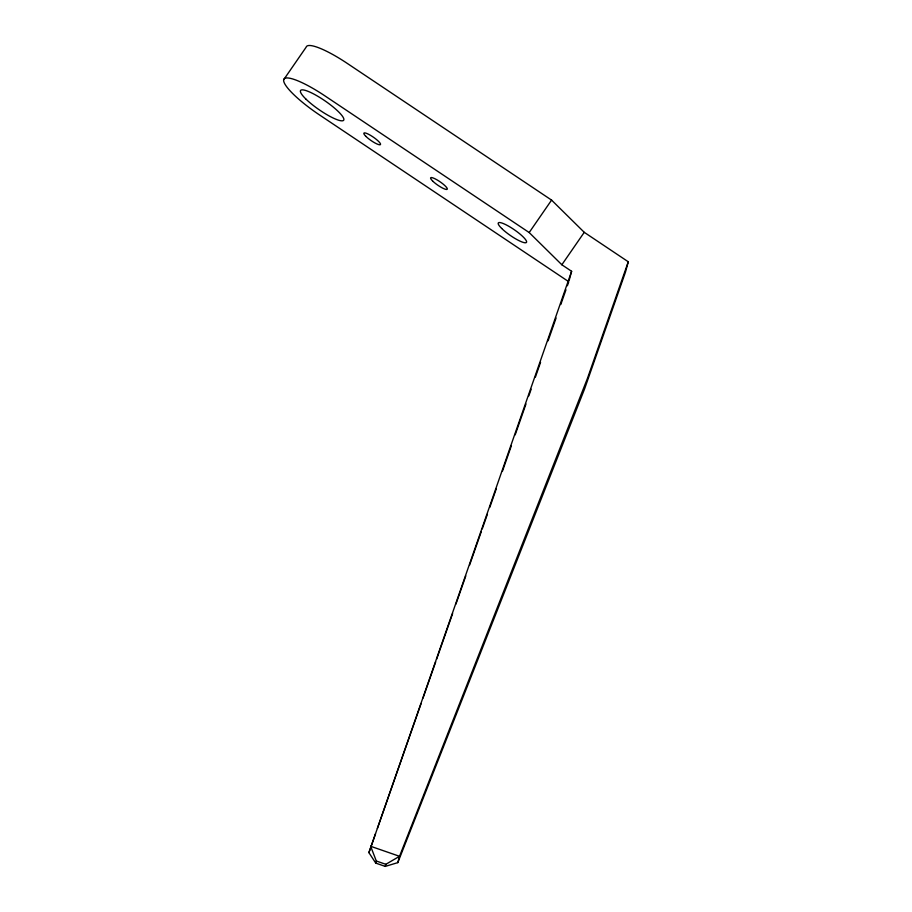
<?xml version="1.0" encoding="UTF-8"?>
<svg xmlns="http://www.w3.org/2000/svg" width="912" height="912" viewBox="0 0 912 912"><rect width="100%" height="100%" fill="white"/><g stroke="black" fill="none" stroke-linecap="round" stroke-linejoin="round"><path stroke-width="1.37" d="M368.915 852.629L571.619 271.297L561.849 264.765L529.188 232.549L324.729 95.749A46.307 9.405 34.6 0 0 283.723 79.652L306.124 47.207A46.307 9.405 34.6 0 1 347.119 63.304L551.578 200.104L584.25 232.321L628.277 261.778L625.438 272.209L584.603 388.854L397.803 862.627L385.252 866.4L375.744 863.105L368.915 852.629L375.505 833.819M375.744 863.105L376.314 861.019L370.637 846.279L399.524 856.3L397.803 862.627M385.252 866.4L385.822 864.314L399.524 856.3L587.431 378.423L628.277 261.778M569.145 280.429L571.619 271.297M377.386 828.449L421.116 703.517M422.997 698.147L435.697 661.884M436.631 659.194L452.626 613.525M455.92 604.12L465.793 575.905M469.555 565.166L481.308 531.582M482.254 528.892L487.43 514.117M489.778 507.403L496.367 488.593M502.478 471.128L511.415 445.615M515.177 434.864L525.985 403.97M528.812 395.911L531.16 389.196M535.401 377.101L540.565 362.326M548.089 340.837L556.092 318.003M560.789 304.562L565.964 289.788M567.378 285.764L568.78 281.728L319.508 114.935A46.307 9.405 34.6 0 1 283.723 79.652M529.188 232.549L551.578 200.104M561.849 264.765L584.25 232.321M376.314 861.019L385.822 864.314M365.883 136.367A10.066 2.041 34.6 0 0 380.099 144.78A10.066 2.041 34.6 0 0 370.58 135.386A10.066 2.041 34.6 0 0 365.883 136.367M501.68 228.456A17.111 3.477 34.6 0 0 525.848 242.74A17.111 3.477 34.6 0 0 509.648 226.769A17.111 3.477 34.6 0 0 501.68 228.456M305.737 98.906A26.174 5.312 34.6 0 0 342.695 120.772A26.174 5.312 34.6 0 0 317.923 96.341A26.174 5.312 34.6 0 0 305.737 98.906M432.653 181.043A10.066 2.041 34.6 0 0 446.869 189.445A10.066 2.041 34.6 0 0 437.338 180.052A10.066 2.041 34.6 0 0 432.653 181.043"/></g></svg>
